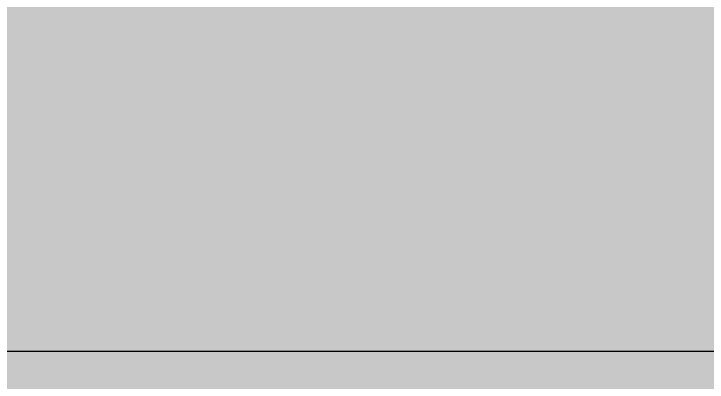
# Model space of a CAD drawing. Extents: x 0 to 1265, y 1 to 2486.
# Drawn here: x 816.57 to 850.68, y 2406.49 to 2424.6 of the extents above; entities that cross this region are included whole.
import ezdxf

# ---------------------------------------------------------------- set-up
doc = ezdxf.new("R2010")
doc.units = 0

msp = doc.modelspace()

# ---------------------------------------------------------------- hatches: boundary and pattern name
for color, points in [(49, [(0, 2486), (1265, 2486), (1265, 0.656), (0, 0.656)]), (251, [(244.5, 2460), (917.5, 2460), (917.5, 2460), (922.572, 2459.5), (927.45, 2458.021), (931.945, 2455.618), (935.885, 2452.385), (939.118, 2448.445), (941.521, 2443.95), (943, 2439.072), (943.5, 2434), (943.5, 2434), (943.5, 2434), (943, 2428.928), (941.521, 2424.05), (939.118, 2419.555), (935.885, 2415.615), (931.945, 2412.382), (927.45, 2409.979), (922.572, 2408.5), (917.5, 2408), (244.5, 2408), (244.5, 2408), (239.428, 2408.5), (234.55, 2409.979), (230.055, 2412.382), (226.115, 2415.615), (222.882, 2419.555), (220.479, 2424.05), (219, 2428.928), (218.5, 2434), (218.5, 2434), (218.5, 2434), (219, 2439.072), (220.479, 2443.95), (222.882, 2448.445), (226.115, 2452.385), (230.055, 2455.618), (234.55, 2458.021), (239.428, 2459.5), (244.5, 2460)])]:
    msp.add_hatch(color=color).paths.add_polyline_path(points, flags=0)

# ---------------------------------------------------------------- linework, layer by layer
at = {"color": 0, "true_color": 0x56514d}
msp.add_lwpolyline([(244.5, 2460), (917.5, 2460), (917.5, 2460), (922.572, 2459.5), (927.45, 2458.021), (931.945, 2455.618), (935.885, 2452.385), (939.118, 2448.445), (941.521, 2443.95), (943, 2439.072), (943.5, 2434), (943.5, 2434), (943.5, 2434), (943, 2428.928), (941.521, 2424.05), (939.118, 2419.555), (935.885, 2415.615), (931.945, 2412.382), (927.45, 2409.979), (922.572, 2408.5), (917.5, 2408), (244.5, 2408)], dxfattribs=at)

doc.saveas('drawing.dxf')
